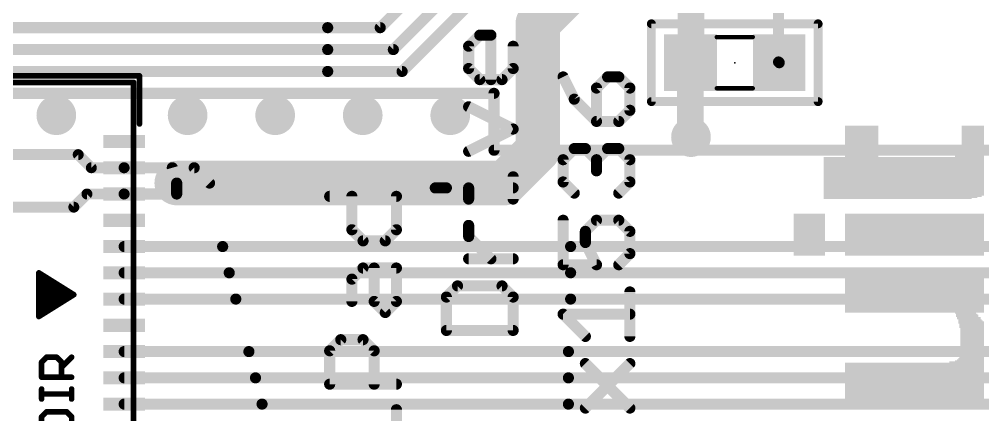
# Model space of a CAD drawing. Extents: x -12.5 to 70.1, y -12.4 to 85.2.
# Drawn here: x 5.15 to 27.17, y 24.96 to 33.99 of the extents above; entities that cross this region are included whole.
import ezdxf

# ---------------------------------------------------------------- set-up
doc = ezdxf.new("R2010")
doc.units = 0
for name, color, linetype in [('1', 12, 'CONTINUOUS'), ('18', 110, 'CONTINUOUS'), ('21', 40, 'CONTINUOUS'), ('23', 53, 'CONTINUOUS'), ('51', 253, 'CONTINUOUS')]:
    doc.layers.add(name, color=color, linetype=linetype)

# ---------------------------------------------------------------- blocks, each defined once
blk = doc.blocks.new('RECT')
blk.add_solid([(-0.5, -0.5), (0.5, -0.5), (-0.5, 0.5), (0.5, 0.5)])
blk = doc.blocks.new('ROUNDV')
at = {"const_width": 0.5}
blk.add_lwpolyline([(0, -0.25, 1), (0, 0.25, 1), (0, -0.25)], format="xyb", dxfattribs=at)

msp = doc.modelspace()

# ---------------------------------------------------------------- linework, layer by layer
at = {"layer": '1'}
for points, const_width in [([(16.85, 37.25), (13.4, 33.8)], 0.254), ([(17.35, 36.95), (13.7, 33.3)], 0.254), ([(17.85, 36.75), (13.9, 32.8)], 0.254), ([(17, 33.9), (18.6, 35.5)], 1.016), ([(20.5, 34.984), (20.5, 33.016)], 0.6096), ([(22.5, 34.984), (22.5, 33.016)], 0.254), ([(17, 31), (17, 33.9)], 1.016), ([(3.2, 33.8), (12.2, 33.8)], 0.254), ([(13.4, 33.8), (12.2, 33.8)], 0.254), ([(3.4, 33.3), (12.2, 33.3)], 0.254), ([(13.7, 33.3), (12.2, 33.3)], 0.254), ([(20.5, 33.016), (20.484, 33)], 0.6096), ([(20.484, 33), (20.484, 31.316)], 0.6096), ([(22.5, 33.016), (22.516, 33)], 0.254), ([(3.6, 32.8), (12.2, 32.8)], 0.254), ([(13.9, 32.8), (12.2, 32.8)], 0.254), ([(0, 32.3), (16, 32.3)], 0.254), ([(16, 32.3), (16, 31)], 0.254), ([(16.25, 30.25), (17, 31)], 1.016), ([(20.484, 31.316), (20.5, 31.3)], 0.6096), ([(16, 31), (45, 31)], 0.254), ([(4.375, 30.9), (6.5, 30.9)], 0.25), ([(6.5, 30.9), (6.8, 30.6)], 0.25), ([(6.8, 30.6), (7.55, 30.6)], 0.25), ([(7.55, 30.6), (9.15, 30.6)], 0.254), ([(9.5, 30.25), (8.75, 30.25)], 1.016), ([(8.65, 30.6), (8.75, 30.25)], 0.254), ([(9.5, 30.25), (16.25, 30.25)], 1.016), ([(9.15, 30.6), (9.5, 30.25)], 0.254), ([(8.75, 30), (8.75, 30.25)], 0.254), ([(6.4, 29.7), (6.7, 30)], 0.25), ([(6.7, 30), (7.55, 30)], 0.25), ([(7.55, 30), (8.75, 30)], 0.254), ([(4.375, 29.7), (6.4, 29.7)], 0.25), ([(7.55, 28.8), (9.8, 28.8)], 0.254), ([(9.8, 28.8), (17.75, 28.8)], 0.254), ([(17.75, 28.8), (28, 28.8)], 0.254), ([(7.55, 28.2), (9.95, 28.2)], 0.254), ([(9.95, 28.2), (17.75, 28.2)], 0.254), ([(17.75, 28.2), (28.2, 28.2)], 0.254), ([(7.55, 27.6), (10.1, 27.6)], 0.254), ([(10.1, 27.6), (17.75, 27.6)], 0.254), ([(17.75, 27.6), (28.4, 27.6)], 0.254), ([(7.55, 26.4), (10.4, 26.4)], 0.254), ([(10.4, 26.4), (17.7, 26.4)], 0.254), ([(17.7, 26.4), (29, 26.4)], 0.254), ([(7.55, 25.8), (10.55, 25.8)], 0.254), ([(10.55, 25.8), (17.7, 25.8)], 0.254), ([(17.7, 25.8), (29.2, 25.8)], 0.254), ([(7.55, 25.2), (10.7, 25.2)], 0.254), ([(10.7, 25.2), (17.7, 25.2)], 0.254), ([(17.7, 25.2), (29.4, 25.2)], 0.254)]:
    msp.add_lwpolyline(points, dxfattribs=dict(at, const_width=const_width))
for points, const_width in [([(17.254, 33.9, 1), (16.746, 33.9)], 0.508), ([(16.8204, 34.0796, 1), (17.1796, 33.7204)], 0.508), ([(12.2, 33.8635, 1), (12.2, 33.7365)], 0.127), ([(12.2, 33.7365, 1), (12.2, 33.8635)], 0.127), ([(13.3551, 33.8449, 1), (13.4449, 33.7551)], 0.127), ([(13.4, 33.7365, 1), (13.4, 33.8635)], 0.127), ([(12.2, 33.3635, 1), (12.2, 33.2365)], 0.127), ([(12.2, 33.2365, 1), (12.2, 33.3635)], 0.127), ([(13.6551, 33.3449, 1), (13.7449, 33.2551)], 0.127), ([(13.7, 33.2365, 1), (13.7, 33.3635)], 0.127), ([(20.3762, 33.1078, 1), (20.5918, 32.8922)], 0.3048), ([(20.6364, 33, 1), (20.3316, 33)], 0.3048), ([(20.6078, 32.9082, 1), (20.3922, 33.1238)], 0.3048), ([(20.3476, 33.016, 1), (20.6524, 33.016)], 0.3048), ([(22.5449, 33.0609, 1), (22.4551, 32.9711)], 0.127), ([(22.4365, 33.016, 1), (22.5635, 33.016)], 0.127), ([(22.4711, 32.9551, 1), (22.5609, 33.0449)], 0.127), ([(12.2, 32.8635, 1), (12.2, 32.7365)], 0.127), ([(12.2, 32.7365, 1), (12.2, 32.8635)], 0.127), ([(13.8551, 32.8449, 1), (13.9449, 32.7551)], 0.127), ([(13.9, 32.7365, 1), (13.9, 32.8635)], 0.127), ([(16.0635, 32.3, 1), (15.9365, 32.3)], 0.127), ([(16, 32.2365, 1), (16, 32.3635)], 0.127), ([(17.1796, 30.8204, 1), (16.8204, 31.1796)], 0.508), ([(20.5918, 31.4238, 1), (20.3762, 31.2082)], 0.3048), ([(20.3922, 31.1922, 1), (20.6078, 31.4078)], 0.3048), ([(20.3316, 31.316, 1), (20.6364, 31.316)], 0.3048), ([(16, 31.0635, 1), (16, 30.9365)], 0.127), ([(15.9365, 31, 1), (16.0635, 31)], 0.127), ([(16.746, 31, 1), (17.254, 31)], 0.508), ([(6.5442, 30.9442, 1), (6.4558, 30.8558)], 0.125), ([(6.5, 30.8375, 1), (6.5, 30.9625)], 0.125), ([(6.8, 30.6625, 1), (6.8, 30.5375)], 0.125), ([(6.7558, 30.5558, 1), (6.8442, 30.6442)], 0.125), ([(7.55, 30.6635, 1), (7.55, 30.5365)], 0.127), ([(7.55, 30.5375, 1), (7.55, 30.6625)], 0.125), ([(8.75, 30.504, 1), (8.75, 29.996)], 0.508), ([(8.7111, 30.6174, 1), (8.5889, 30.5826)], 0.127), ([(9.5, 30.504, 1), (9.5, 29.996)], 0.508), ([(9.1949, 30.6449, 1), (9.1051, 30.5551)], 0.127), ([(9.15, 30.5365, 1), (9.15, 30.6635)], 0.127), ([(9.5, 29.996, 1), (9.5, 30.504)], 0.508), ([(16.0704, 30.4296, 1), (16.4296, 30.0704)], 0.508), ([(16.25, 29.996, 1), (16.25, 30.504)], 0.508), ([(8.8135, 30.25, 1), (8.6865, 30.25)], 0.127), ([(8.6889, 30.2326, 1), (8.8111, 30.2674)], 0.127), ([(9.4551, 30.2051, 1), (9.5449, 30.2949)], 0.127), ([(6.7, 30.0625, 1), (6.7, 29.9375)], 0.125), ([(6.7442, 29.9558, 1), (6.6558, 30.0442)], 0.125), ([(7.55, 30.0635, 1), (7.55, 29.9365)], 0.127), ([(7.55, 29.9375, 1), (7.55, 30.0625)], 0.125), ([(8.6865, 30, 1), (8.8135, 30)], 0.127), ([(8.75, 29.9365, 1), (8.75, 30.0635)], 0.127), ([(6.3558, 29.7442, 1), (6.4442, 29.6558)], 0.125), ([(6.4, 29.6375, 1), (6.4, 29.7625)], 0.125), ([(7.55, 28.8635, 1), (7.55, 28.7365)], 0.127), ([(9.8, 28.8635, 1), (9.8, 28.7365)], 0.127), ([(9.8, 28.7365, 1), (9.8, 28.8635)], 0.127), ([(17.75, 28.8635, 1), (17.75, 28.7365)], 0.127), ([(17.75, 28.7365, 1), (17.75, 28.8635)], 0.127), ([(7.55, 28.2635, 1), (7.55, 28.1365)], 0.127), ([(9.95, 28.2635, 1), (9.95, 28.1365)], 0.127), ([(9.95, 28.1365, 1), (9.95, 28.2635)], 0.127), ([(17.75, 28.2635, 1), (17.75, 28.1365)], 0.127), ([(17.75, 28.1365, 1), (17.75, 28.2635)], 0.127), ([(7.55, 27.6635, 1), (7.55, 27.5365)], 0.127), ([(10.1, 27.6635, 1), (10.1, 27.5365)], 0.127), ([(10.1, 27.5365, 1), (10.1, 27.6635)], 0.127), ([(17.75, 27.6635, 1), (17.75, 27.5365)], 0.127), ([(17.75, 27.5365, 1), (17.75, 27.6635)], 0.127), ([(7.55, 26.4635, 1), (7.55, 26.3365)], 0.127), ([(10.4, 26.4635, 1), (10.4, 26.3365)], 0.127), ([(10.4, 26.3365, 1), (10.4, 26.4635)], 0.127), ([(17.7, 26.4635, 1), (17.7, 26.3365)], 0.127), ([(17.7, 26.3365, 1), (17.7, 26.4635)], 0.127), ([(7.55, 25.8635, 1), (7.55, 25.7365)], 0.127), ([(10.55, 25.8635, 1), (10.55, 25.7365)], 0.127), ([(10.55, 25.7365, 1), (10.55, 25.8635)], 0.127), ([(17.7, 25.8635, 1), (17.7, 25.7365)], 0.127), ([(17.7, 25.7365, 1), (17.7, 25.8635)], 0.127), ([(7.55, 25.2635, 1), (7.55, 25.1365)], 0.127), ([(10.7, 25.2635, 1), (10.7, 25.1365)], 0.127), ([(10.7, 25.1365, 1), (10.7, 25.2635)], 0.127), ([(17.7, 25.2635, 1), (17.7, 25.1365)], 0.127), ([(17.7, 25.1365, 1), (17.7, 25.2635)], 0.127)]:
    msp.add_lwpolyline(points, format="xyb", dxfattribs=dict(at, const_width=const_width))
at = {"layer": '21'}
for points, const_width in [([(19.595, 32.111), (19.595, 33.889)], 0.2032), ([(19.595, 33.889), (23.405, 33.889)], 0.2032), ([(23.405, 33.889), (23.405, 32.111)], 0.2032), ([(15.4201, 33.3759), (15.6744, 33.6301)], 0.254), ([(15.6744, 33.6301), (15.9286, 33.6301)], 0.254), ([(15.9286, 33.6301), (15.9286, 32.6132)], 0.254), ([(15.4201, 32.8674), (15.4201, 33.3759)], 0.254), ([(16.437, 33.3759), (16.437, 32.8674)], 0.254), ([(15.6744, 32.6132), (15.4201, 32.8674)], 0.254), ([(16.437, 32.8674), (16.1828, 32.6132)], 0.254), ([(17.5787, 32.6751), (17.8329, 32.1666)], 0.254), ([(18.5956, 32.6751), (18.3414, 32.4209)], 0.254), ([(18.8498, 32.6751), (18.5956, 32.6751)], 0.254), ([(19.104, 32.4209), (18.8498, 32.6751)], 0.254), ([(7.9, 32.7), (4.1, 32.7)], 0.127), ([(7.9, 31.6), (7.9, 32.7)], 0.127), ([(16.1828, 32.6132), (15.6744, 32.6132)], 0.254), ([(18.3414, 32.4209), (18.3414, 31.6582)], 0.254), ([(19.104, 31.9124), (19.104, 32.4209)], 0.254), ([(17.8329, 32.1666), (18.3414, 31.6582)], 0.254), ([(23.405, 32.111), (19.595, 32.111)], 0.2032), ([(16.437, 31.4845), (15.4201, 31.9929)], 0.254), ([(18.8498, 31.6582), (19.104, 31.9124)], 0.254), ([(18.3414, 31.6582), (18.8498, 31.6582)], 0.254), ([(15.4201, 30.976), (16.437, 31.4845)], 0.254), ([(17.5787, 30.7837), (17.8329, 31.0379)], 0.254), ([(17.8329, 31.0379), (18.0871, 31.0379)], 0.254), ([(18.0871, 31.0379), (18.3414, 30.7837)], 0.254), ([(18.3414, 30.7837), (18.5956, 31.0379)], 0.254), ([(18.5956, 31.0379), (18.8498, 31.0379)], 0.254), ([(18.8498, 31.0379), (19.104, 30.7837)], 0.254), ([(17.5787, 30.2753), (17.5787, 30.7837)], 0.254), ([(18.3414, 30.7837), (18.3414, 30.5295)], 0.254), ([(19.104, 30.7837), (19.104, 30.2753)], 0.254), ([(16.437, 29.8846), (16.437, 30.393)], 0.254), ([(17.8329, 30.021), (17.5787, 30.2753)], 0.254), ([(19.104, 30.2753), (18.8498, 30.021)], 0.254), ([(14.6575, 30.1388), (14.9117, 30.1388)], 0.254), ([(15.4201, 29.8846), (15.4201, 30.1388)], 0.254), ([(15.4201, 30.1388), (16.437, 30.1388)], 0.254), ([(12.2447, 29.9465), (13.77, 29.9465)], 0.254), ([(12.7531, 29.1838), (12.7531, 29.9465)], 0.254), ([(13.77, 29.9465), (13.77, 29.1838)], 0.254), ([(17.5787, 29.4008), (17.5787, 28.3839)], 0.254), ([(18.0871, 29.1465), (18.3414, 29.4008)], 0.254), ([(18.3414, 29.4008), (18.8498, 29.4008)], 0.254), ([(18.8498, 29.4008), (19.104, 29.1465)], 0.254), ([(13.0074, 28.9296), (12.7531, 29.1838)], 0.254), ([(13.77, 29.1838), (13.5158, 28.9296)], 0.254), ([(15.4201, 29.0287), (15.4201, 29.283)], 0.254), ([(13.5158, 28.9296), (13.0074, 28.9296)], 0.254), ([(15.9286, 28.5203), (15.4201, 29.0287)], 0.254), ([(18.0871, 28.8923), (18.0871, 29.1465)], 0.254), ([(19.104, 29.1465), (19.104, 28.6381)], 0.254), ([(18.3414, 28.3839), (18.0871, 28.8923)], 0.254), ([(16.437, 28.5203), (15.4201, 28.5203)], 0.254), ([(19.104, 28.6381), (18.8498, 28.3839)], 0.254), ([(12.7531, 28.0551), (13.0074, 28.3093)], 0.254), ([(13.0074, 28.3093), (13.77, 28.3093)], 0.254), ([(13.2616, 27.5467), (13.2616, 28.3093)], 0.254), ([(13.77, 28.3093), (13.77, 27.5467)], 0.254), ([(17.5787, 28.3839), (18.3414, 28.3839)], 0.254), ([(12.7531, 27.5467), (12.7531, 28.0551)], 0.254), ([(15.1659, 27.9), (14.9117, 27.6458)], 0.254), ([(16.1828, 27.9), (15.1659, 27.9)], 0.254), ([(16.437, 27.6458), (16.1828, 27.9)], 0.254), ([(14.9117, 27.6458), (14.9117, 26.8832)], 0.254), ([(16.437, 26.8832), (16.437, 27.6458)], 0.254), ([(19.104, 26.7467), (19.104, 27.7636)], 0.254), ([(13.5158, 27.2925), (13.2616, 27.5467)], 0.254), ([(13.77, 27.5467), (13.5158, 27.2925)], 0.254), ([(18.0871, 26.7467), (17.5787, 27.2552)], 0.254), ([(17.5787, 27.2552), (19.104, 27.2552)], 0.254), ([(14.9117, 26.8832), (16.437, 26.8832)], 0.254), ([(12.2447, 26.4179), (12.4989, 26.6722)], 0.254), ([(12.4989, 26.6722), (13.0074, 26.6722)], 0.254), ([(13.0074, 26.6722), (13.2616, 26.4179)], 0.254), ([(12.2447, 25.6553), (12.2447, 26.4179)], 0.254), ([(13.2616, 26.4179), (13.2616, 25.6553)], 0.254), ([(18.0871, 25.1096), (19.104, 26.1264)], 0.254), ([(19.104, 25.1096), (18.0871, 26.1264)], 0.254), ([(13.77, 25.6553), (12.2447, 25.6553)], 0.254), ([(13.77, 24.5639), (13.77, 25.0723)], 0.254)]:
    msp.add_lwpolyline(points, dxfattribs=dict(at, const_width=const_width))
for points, const_width in [([(19.6458, 33.889, 1), (19.5442, 33.889)], 0.1016), ([(19.595, 33.9398, 1), (19.595, 33.8382)], 0.1016), ([(23.4558, 33.889, 1), (23.3542, 33.889)], 0.1016), ([(23.405, 33.8382, 1), (23.405, 33.9398)], 0.1016), ([(15.6744, 33.6936, 1), (15.6744, 33.5666)], 0.127), ([(15.7193, 33.5852, 1), (15.6294, 33.675)], 0.127), ([(15.9921, 33.6301, 1), (15.8651, 33.6301)], 0.127), ([(15.9286, 33.5666, 1), (15.9286, 33.6936)], 0.127), ([(15.4836, 33.3759, 1), (15.3566, 33.3759)], 0.127), ([(15.3752, 33.4208, 1), (15.465, 33.331)], 0.127), ([(16.5005, 33.3759, 1), (16.3735, 33.3759)], 0.127), ([(15.465, 32.9123, 1), (15.3752, 32.8225)], 0.127), ([(15.3566, 32.8674, 1), (15.4836, 32.8674)], 0.127), ([(16.3735, 32.8674, 1), (16.5005, 32.8674)], 0.127), ([(16.4819, 32.8225, 1), (16.3921, 32.9123)], 0.127), ([(17.6355, 32.7035, 1), (17.5219, 32.6467)], 0.127), ([(18.5956, 32.7386, 1), (18.5956, 32.6116)], 0.127), ([(18.6405, 32.6302, 1), (18.5507, 32.72)], 0.127), ([(18.8947, 32.72, 1), (18.8049, 32.6302)], 0.127), ([(18.8498, 32.6116, 1), (18.8498, 32.7386)], 0.127), ([(7.9318, 32.7, 1), (7.8683, 32.7)], 0.0635), ([(7.9, 32.6683, 1), (7.9, 32.7318)], 0.0635), ([(15.6744, 32.6767, 1), (15.6744, 32.5497)], 0.127), ([(15.6294, 32.5683, 1), (15.7193, 32.6581)], 0.127), ([(15.8651, 32.6132, 1), (15.9921, 32.6132)], 0.127), ([(16.1379, 32.6581, 1), (16.2277, 32.5683)], 0.127), ([(16.1828, 32.5497, 1), (16.1828, 32.6767)], 0.127), ([(18.2964, 32.4658, 1), (18.3863, 32.3759)], 0.127), ([(18.4049, 32.4209, 1), (18.2779, 32.4209)], 0.127), ([(19.1675, 32.4209, 1), (19.0405, 32.4209)], 0.127), ([(19.0591, 32.3759, 1), (19.1489, 32.4658)], 0.127), ([(17.8778, 32.2115, 1), (17.788, 32.1217)], 0.127), ([(17.7761, 32.1382, 1), (17.8897, 32.195)], 0.127), ([(19.595, 32.1618, 1), (19.595, 32.0602)], 0.1016), ([(19.5442, 32.111, 1), (19.6458, 32.111)], 0.1016), ([(23.3542, 32.111, 1), (23.4558, 32.111)], 0.1016), ([(23.405, 32.0602, 1), (23.405, 32.1618)], 0.1016), ([(15.4485, 32.0497, 1), (15.3917, 31.9361)], 0.127), ([(19.0405, 31.9124, 1), (19.1675, 31.9124)], 0.127), ([(19.1489, 31.8675, 1), (19.0591, 31.9573)], 0.127), ([(18.3414, 31.7217, 1), (18.3414, 31.5947)], 0.127), ([(18.2779, 31.6582, 1), (18.4049, 31.6582)], 0.127), ([(18.2964, 31.6133, 1), (18.3863, 31.7031)], 0.127), ([(18.8049, 31.7031, 1), (18.8947, 31.6133)], 0.127), ([(18.8498, 31.5947, 1), (18.8498, 31.7217)], 0.127), ([(7.8683, 31.6, 1), (7.9318, 31.6)], 0.0635), ([(16.4654, 31.4277, 1), (16.4086, 31.5413)], 0.127), ([(16.4086, 31.4277, 1), (16.4654, 31.5413)], 0.127), ([(15.3917, 31.0328, 1), (15.4485, 30.9193)], 0.127), ([(17.8329, 31.1014, 1), (17.8329, 30.9744)], 0.127), ([(17.8778, 30.993, 1), (17.788, 31.0828)], 0.127), ([(18.132, 31.0828, 1), (18.0422, 30.993)], 0.127), ([(18.0871, 30.9744, 1), (18.0871, 31.1014)], 0.127), ([(18.5956, 31.1014, 1), (18.5956, 30.9744)], 0.127), ([(18.6405, 30.993, 1), (18.5507, 31.0828)], 0.127), ([(18.8947, 31.0828, 1), (18.8049, 30.993)], 0.127), ([(18.8498, 30.9744, 1), (18.8498, 31.1014)], 0.127), ([(17.6422, 30.7837, 1), (17.5152, 30.7837)], 0.127), ([(17.5338, 30.8286, 1), (17.6236, 30.7388)], 0.127), ([(18.2964, 30.8286, 1), (18.3863, 30.7388)], 0.127), ([(18.4049, 30.7837, 1), (18.2779, 30.7837)], 0.127), ([(18.2964, 30.7388, 1), (18.3863, 30.8286)], 0.127), ([(19.1675, 30.7837, 1), (19.0405, 30.7837)], 0.127), ([(19.0591, 30.7388, 1), (19.1489, 30.8286)], 0.127), ([(16.5005, 30.393, 1), (16.3735, 30.393)], 0.127), ([(17.6236, 30.3202, 1), (17.5338, 30.2304)], 0.127), ([(18.2779, 30.5295, 1), (18.4049, 30.5295)], 0.127), ([(19.1489, 30.2304, 1), (19.0591, 30.3202)], 0.127), ([(14.6575, 30.2023, 1), (14.6575, 30.0753)], 0.127), ([(14.9117, 30.0753, 1), (14.9117, 30.2023)], 0.127), ([(15.4836, 30.1388, 1), (15.3566, 30.1388)], 0.127), ([(15.4201, 30.2023, 1), (15.4201, 30.0753)], 0.127), ([(16.437, 30.0753, 1), (16.437, 30.2023)], 0.127), ([(17.5152, 30.2753, 1), (17.6422, 30.2753)], 0.127), ([(19.0405, 30.2753, 1), (19.1675, 30.2753)], 0.127), ([(12.2447, 30.01, 1), (12.2447, 29.883)], 0.127), ([(12.8166, 29.9465, 1), (12.6896, 29.9465)], 0.127), ([(13.8335, 29.9465, 1), (13.7065, 29.9465)], 0.127), ([(13.77, 29.883, 1), (13.77, 30.01)], 0.127), ([(15.3566, 29.8846, 1), (15.4836, 29.8846)], 0.127), ([(16.3735, 29.8846, 1), (16.5005, 29.8846)], 0.127), ([(17.788, 29.9761, 1), (17.8778, 30.0659)], 0.127), ([(18.8049, 30.0659, 1), (18.8947, 29.9761)], 0.127), ([(17.6422, 29.4008, 1), (17.5152, 29.4008)], 0.127), ([(18.3414, 29.4643, 1), (18.3414, 29.3373)], 0.127), ([(18.3863, 29.3559, 1), (18.2964, 29.4457)], 0.127), ([(18.8947, 29.4457, 1), (18.8049, 29.3559)], 0.127), ([(18.8498, 29.3373, 1), (18.8498, 29.4643)], 0.127), ([(12.798, 29.2287, 1), (12.7082, 29.1389)], 0.127), ([(13.8149, 29.1389, 1), (13.7251, 29.2287)], 0.127), ([(15.4836, 29.283, 1), (15.3566, 29.283)], 0.127), ([(12.6896, 29.1838, 1), (12.8166, 29.1838)], 0.127), ([(13.0074, 28.9931, 1), (13.0074, 28.8661)], 0.127), ([(13.5158, 28.8661, 1), (13.5158, 28.9931)], 0.127), ([(13.7065, 29.1838, 1), (13.8335, 29.1838)], 0.127), ([(15.465, 29.0736, 1), (15.3752, 28.9838)], 0.127), ([(15.3566, 29.0287, 1), (15.4836, 29.0287)], 0.127), ([(18.1506, 29.1465, 1), (18.0236, 29.1465)], 0.127), ([(18.0422, 29.1914, 1), (18.132, 29.1016)], 0.127), ([(19.1675, 29.1465, 1), (19.0405, 29.1465)], 0.127), ([(19.0591, 29.1016, 1), (19.1489, 29.1914)], 0.127), ([(12.9624, 28.8847, 1), (13.0523, 28.9745)], 0.127), ([(13.4709, 28.9745, 1), (13.5607, 28.8847)], 0.127), ([(18.1439, 28.9207, 1), (18.0303, 28.8639)], 0.127), ([(18.0236, 28.8923, 1), (18.1506, 28.8923)], 0.127), ([(15.4201, 28.5838, 1), (15.4201, 28.4568)], 0.127), ([(15.8837, 28.4754, 1), (15.9735, 28.5652)], 0.127), ([(16.437, 28.4568, 1), (16.437, 28.5838)], 0.127), ([(19.0405, 28.6381, 1), (19.1675, 28.6381)], 0.127), ([(19.1489, 28.5932, 1), (19.0591, 28.683)], 0.127), ([(13.0074, 28.3728, 1), (13.0074, 28.2458)], 0.127), ([(13.0523, 28.2644, 1), (12.9624, 28.3542)], 0.127), ([(13.3251, 28.3093, 1), (13.1981, 28.3093)], 0.127), ([(13.8335, 28.3093, 1), (13.7065, 28.3093)], 0.127), ([(13.77, 28.2458, 1), (13.77, 28.3728)], 0.127), ([(17.5787, 28.4474, 1), (17.5787, 28.3204)], 0.127), ([(17.5152, 28.3839, 1), (17.6422, 28.3839)], 0.127), ([(18.2846, 28.3555, 1), (18.3981, 28.4123)], 0.127), ([(18.3414, 28.3204, 1), (18.3414, 28.4474)], 0.127), ([(18.8049, 28.4288, 1), (18.8947, 28.339)], 0.127), ([(12.8166, 28.0551, 1), (12.6896, 28.0551)], 0.127), ([(12.7082, 28.1, 1), (12.798, 28.0102)], 0.127), ([(15.1659, 27.9635, 1), (15.1659, 27.8365)], 0.127), ([(15.2108, 27.8551, 1), (15.121, 27.9449)], 0.127), ([(16.2277, 27.9449, 1), (16.1379, 27.8551)], 0.127), ([(16.1828, 27.8365, 1), (16.1828, 27.9635)], 0.127), ([(14.9752, 27.6458, 1), (14.8482, 27.6458)], 0.127), ([(14.8668, 27.6907, 1), (14.9566, 27.6009)], 0.127), ([(16.5005, 27.6458, 1), (16.3735, 27.6458)], 0.127), ([(16.3921, 27.6009, 1), (16.4819, 27.6907)], 0.127), ([(19.1675, 27.7636, 1), (19.0405, 27.7636)], 0.127), ([(12.6896, 27.5467, 1), (12.8166, 27.5467)], 0.127), ([(13.3065, 27.5916, 1), (13.2167, 27.5018)], 0.127), ([(13.1981, 27.5467, 1), (13.3251, 27.5467)], 0.127), ([(13.7065, 27.5467, 1), (13.8335, 27.5467)], 0.127), ([(13.8149, 27.5018, 1), (13.7251, 27.5916)], 0.127), ([(13.4709, 27.3374, 1), (13.5607, 27.2476)], 0.127), ([(13.4709, 27.2476, 1), (13.5607, 27.3374)], 0.127), ([(17.6236, 27.3001, 1), (17.5338, 27.2103)], 0.127), ([(17.5787, 27.3187, 1), (17.5787, 27.1917)], 0.127), ([(19.104, 27.1917, 1), (19.104, 27.3187)], 0.127), ([(14.9117, 26.9467, 1), (14.9117, 26.8197)], 0.127), ([(14.8482, 26.8832, 1), (14.9752, 26.8832)], 0.127), ([(16.3735, 26.8832, 1), (16.5005, 26.8832)], 0.127), ([(16.437, 26.8197, 1), (16.437, 26.9467)], 0.127), ([(18.0422, 26.7018, 1), (18.132, 26.7916)], 0.127), ([(12.4989, 26.7357, 1), (12.4989, 26.6087)], 0.127), ([(12.5438, 26.6273, 1), (12.454, 26.7171)], 0.127), ([(13.0523, 26.7171, 1), (12.9624, 26.6273)], 0.127), ([(13.0074, 26.6087, 1), (13.0074, 26.7357)], 0.127), ([(19.0405, 26.7467, 1), (19.1675, 26.7467)], 0.127), ([(12.3082, 26.4179, 1), (12.1812, 26.4179)], 0.127), ([(12.1998, 26.4628, 1), (12.2896, 26.373)], 0.127), ([(13.3251, 26.4179, 1), (13.1981, 26.4179)], 0.127), ([(13.2167, 26.373, 1), (13.3065, 26.4628)], 0.127), ([(18.132, 26.1713, 1), (18.0422, 26.0815)], 0.127), ([(19.1489, 26.0815, 1), (19.0591, 26.1713)], 0.127), ([(12.2447, 25.7188, 1), (12.2447, 25.5918)], 0.127), ([(13.77, 25.5918, 1), (13.77, 25.7188)], 0.127), ([(12.1812, 25.6553, 1), (12.3082, 25.6553)], 0.127), ([(13.1981, 25.6553, 1), (13.3251, 25.6553)], 0.127), ([(13.8335, 25.0723, 1), (13.7065, 25.0723)], 0.127), ([(18.0422, 25.1545, 1), (18.132, 25.0647)], 0.127), ([(19.0591, 25.0647, 1), (19.1489, 25.1545)], 0.127)]:
    msp.add_lwpolyline(points, format="xyb", dxfattribs=dict(at, const_width=const_width))
at = {"layer": '23'}
msp.add_point((21.5, 33), dxfattribs=at)
at = {"layer": '51'}
for points, const_width in [([(21.91, 33.585), (21.09, 33.585)], 0.1016), ([(4.235, 32.55), (7.765, 32.55)], 0.127), ([(7.765, 32.55), (7.765, 15.45)], 0.127), ([(21.91, 32.415), (21.09, 32.415)], 0.1016), ([(5.6, 27.2), (5.6, 28.2)], 0.127), ([(5.6, 28.2), (6.4, 27.7)], 0.127), ([(5.6, 28.194), (5.6096, 28.194)], 0.127), ([(5.6, 28.067), (5.8128, 28.067)], 0.127), ([(5.6, 27.94), (6.016, 27.94)], 0.127), ([(5.6, 27.813), (6.2192, 27.813)], 0.127), ([(6.4, 27.7), (5.6, 27.2)], 0.127), ([(5.6, 27.686), (6.3776, 27.686)], 0.127), ([(5.6, 27.559), (6.1744, 27.559)], 0.127), ([(5.6, 27.432), (5.9712, 27.432)], 0.127), ([(5.6, 27.305), (5.768, 27.305)], 0.127), ([(5.6629, 26.1583), (5.7773, 26.2727)], 0.127), ([(5.6629, 25.8151), (5.6629, 26.1583)], 0.127), ([(5.7773, 26.2727), (6.0061, 26.2727)], 0.127), ([(6.0061, 26.2727), (6.1205, 26.1583)], 0.127), ([(6.1205, 26.0439), (6.3493, 26.2727)], 0.127), ([(6.1205, 26.1583), (6.1205, 25.8151)], 0.127), ([(6.3493, 25.8151), (5.6629, 25.8151)], 0.127), ([(5.6629, 25.3161), (5.6629, 25.5449)], 0.127), ([(6.3493, 25.3161), (6.3493, 25.5449)], 0.127), ([(6.3493, 25.4305), (5.6629, 25.4305)], 0.127), ([(5.7773, 25.0253), (5.6629, 24.9109)], 0.127), ([(5.6629, 24.9109), (5.6629, 24.5677)], 0.127), ([(6.2349, 25.0253), (5.7773, 25.0253)], 0.127), ([(6.3493, 24.9109), (6.2349, 25.0253)], 0.127), ([(6.3493, 24.5677), (6.3493, 24.9109)], 0.127)]:
    msp.add_lwpolyline(points, dxfattribs=dict(at, const_width=const_width))
for points, const_width in [([(21.09, 33.6104, 1), (21.09, 33.5596)], 0.0508), ([(21.91, 33.5596, 1), (21.91, 33.6104)], 0.0508), ([(7.7968, 32.55, 1), (7.7333, 32.55)], 0.0635), ([(7.765, 32.5183, 1), (7.765, 32.5818)], 0.0635), ([(21.09, 32.4404, 1), (21.09, 32.3896)], 0.0508), ([(21.91, 32.3896, 1), (21.91, 32.4404)], 0.0508), ([(5.6318, 28.2, 1), (5.5683, 28.2)], 0.0635), ([(5.6168, 28.2269, 1), (5.5832, 28.1731)], 0.0635), ([(5.6, 28.2258, 1), (5.6, 28.1623)], 0.0635), ([(5.6096, 28.1623, 1), (5.6096, 28.2258)], 0.0635), ([(5.6, 28.0987, 1), (5.6, 28.0353)], 0.0635), ([(5.6, 27.9718, 1), (5.6, 27.9083)], 0.0635), ([(5.8128, 28.0353, 1), (5.8128, 28.0987)], 0.0635), ([(6.016, 27.9083, 1), (6.016, 27.9718)], 0.0635), ([(5.6, 27.8448, 1), (5.6, 27.7813)], 0.0635), ([(5.6, 27.7177, 1), (5.6, 27.6543)], 0.0635), ([(6.2192, 27.7813, 1), (6.2192, 27.8448)], 0.0635), ([(6.3776, 27.6543, 1), (6.3776, 27.7177)], 0.0635), ([(6.4168, 27.6731, 1), (6.3832, 27.7269)], 0.0635), ([(6.3832, 27.6731, 1), (6.4168, 27.7269)], 0.0635), ([(5.6, 27.5907, 1), (5.6, 27.5273)], 0.0635), ([(6.1744, 27.5273, 1), (6.1744, 27.5907)], 0.0635), ([(5.6, 27.4638, 1), (5.6, 27.4003)], 0.0635), ([(5.6, 27.3367, 1), (5.6, 27.2733)], 0.0635), ([(5.768, 27.2733, 1), (5.768, 27.3367)], 0.0635), ([(5.9712, 27.4003, 1), (5.9712, 27.4638)], 0.0635), ([(5.5832, 27.2269, 1), (5.6168, 27.1731)], 0.0635), ([(5.5683, 27.2, 1), (5.6318, 27.2)], 0.0635), ([(5.6947, 26.1583, 1), (5.6312, 26.1583)], 0.0635), ([(5.6405, 26.1807, 1), (5.6854, 26.1358)], 0.0635), ([(5.7773, 26.3044, 1), (5.7773, 26.2409)], 0.0635), ([(5.7998, 26.2502, 1), (5.7549, 26.2951)], 0.0635), ([(6.0286, 26.2951, 1), (5.9837, 26.2502)], 0.0635), ([(6.0061, 26.2409, 1), (6.0061, 26.3044)], 0.0635), ([(6.1523, 26.1583, 1), (6.0888, 26.1583)], 0.0635), ([(6.0981, 26.1358, 1), (6.143, 26.1807)], 0.0635), ([(6.3718, 26.2502, 1), (6.3268, 26.2951)], 0.0635), ([(6.0981, 26.0663, 1), (6.143, 26.0214)], 0.0635), ([(5.6629, 25.8468, 1), (5.6629, 25.7833)], 0.0635), ([(5.6312, 25.8151, 1), (5.6947, 25.8151)], 0.0635), ([(6.0888, 25.8151, 1), (6.1523, 25.8151)], 0.0635), ([(6.3493, 25.7833, 1), (6.3493, 25.8468)], 0.0635), ([(5.6947, 25.5449, 1), (5.6312, 25.5449)], 0.0635), ([(6.3811, 25.5449, 1), (6.3176, 25.5449)], 0.0635), ([(5.6629, 25.4623, 1), (5.6629, 25.3988)], 0.0635), ([(5.6312, 25.3161, 1), (5.6947, 25.3161)], 0.0635), ([(6.3176, 25.3161, 1), (6.3811, 25.3161)], 0.0635), ([(6.3493, 25.3988, 1), (6.3493, 25.4623)], 0.0635), ([(5.6947, 24.9109, 1), (5.6312, 24.9109)], 0.0635), ([(5.6405, 24.9334, 1), (5.6854, 24.8885)], 0.0635), ([(5.7773, 25.0571, 1), (5.7773, 24.9936)], 0.0635), ([(5.7998, 25.0029, 1), (5.7549, 25.0478)], 0.0635), ([(6.2574, 25.0478, 1), (6.2125, 25.0029)], 0.0635), ([(6.2349, 24.9936, 1), (6.2349, 25.0571)], 0.0635), ([(6.3811, 24.9109, 1), (6.3176, 24.9109)], 0.0635), ([(6.3268, 24.8885, 1), (6.3718, 24.9334)], 0.0635)]:
    msp.add_lwpolyline(points, format="xyb", dxfattribs=dict(at, const_width=const_width))

# ---------------------------------------------------------------- block references
at = {"layer": '1'}
for p, xscale, yscale, rotation in [((20.484, 33), 1.2, 1.3, 180), ((22.516, 33), 1.2, 1.3, 180), ((7.55, 31.2), 0.3, 0.95, 270), ((7.55, 30.6), 0.3, 0.95, 270), ((7.55, 30), 0.3, 0.95, 270), ((7.55, 29.4), 0.3, 0.95, 270), ((7.55, 28.8), 0.3, 0.95, 270), ((7.55, 28.2), 0.3, 0.95, 270), ((7.55, 27.6), 0.3, 0.95, 270), ((7.55, 27), 0.3, 0.95, 270), ((7.55, 26.4), 0.3, 0.95, 270), ((7.55, 25.8), 0.3, 0.95, 270), ((7.55, 25.2), 0.3, 0.95, 270)]:
    msp.add_blockref('RECT', p, dxfattribs=dict(at, xscale=xscale, yscale=yscale, rotation=rotation))
at = {"layer": '18', "xscale": 0.9064, "yscale": 0.9064}
for p in [(6, 31.8), (6, 31.8), (9, 31.8), (9, 31.8), (11, 31.8), (11, 31.8), (13, 31.8), (13, 31.8), (15, 31.8), (15, 31.8), (20.5, 31.3), (20.5, 31.3)]:
    msp.add_blockref('ROUNDV', p, dxfattribs=at)
at = {"layer": '21', "yscale": 0.0254, "rotation": 90}
for p, xscale in [((24.0284, 30.7213), 1.6764), ((24.0538, 30.7213), 1.6764), ((24.0792, 30.7213), 1.6764), ((24.1046, 30.7213), 1.6764), ((24.13, 30.7213), 1.6764), ((24.1554, 30.7213), 1.6764), ((24.1808, 30.7213), 1.6764), ((24.2062, 30.7213), 1.6764), ((24.2316, 30.7213), 1.6764), ((24.257, 30.7213), 1.6764), ((24.2824, 30.7213), 1.6764), ((24.3078, 30.7213), 1.6764), ((24.3332, 30.7213), 1.6764), ((24.3586, 30.7213), 1.6764), ((24.384, 30.7213), 1.6764), ((24.4094, 30.7213), 1.6764), ((24.4348, 30.7213), 1.6764), ((24.4602, 30.7213), 1.6764), ((24.4856, 30.7213), 1.6764), ((24.511, 30.7213), 1.6764), ((24.5364, 30.7213), 1.6764), ((24.5618, 30.7213), 1.6764), ((24.5872, 30.7213), 1.6764), ((24.6126, 30.7213), 1.6764), ((24.638, 30.7213), 1.6764), ((24.6634, 30.7213), 1.6764), ((24.6888, 30.7213), 1.6764), ((24.7142, 30.7213), 1.6764), ((24.7396, 30.7213), 1.6764), ((24.765, 30.7213), 1.6764), ((26.6954, 30.7213), 1.6764), ((26.7208, 30.7213), 1.6764), ((26.7462, 30.7213), 1.6764), ((26.7716, 30.7213), 1.6764), ((26.797, 30.7213), 1.6764), ((26.8224, 30.7213), 1.6764), ((26.8478, 30.7213), 1.6764), ((26.8732, 30.7213), 1.6764), ((26.8986, 30.7213), 1.6764), ((26.924, 30.734), 1.651), ((26.9494, 30.734), 1.651), ((26.9748, 30.734), 1.651), ((27.0002, 30.734), 1.651), ((27.0256, 30.734), 1.651), ((27.051, 30.7467), 1.6256), ((27.0764, 30.7467), 1.6256), ((27.1018, 30.7467), 1.6256), ((27.1272, 30.7467), 1.6256), ((27.1526, 30.7594), 1.6002), ((27.178, 30.7594), 1.6002), ((23.5458, 30.3657), 0.9652), ((23.5712, 30.3657), 0.9652), ((23.5966, 30.3657), 0.9652), ((23.622, 30.3657), 0.9652), ((23.6474, 30.3657), 0.9652), ((23.6728, 30.3657), 0.9652), ((23.6982, 30.3657), 0.9652), ((23.7236, 30.3657), 0.9652), ((23.749, 30.3657), 0.9652), ((23.7744, 30.3657), 0.9652), ((23.7998, 30.3657), 0.9652), ((23.8252, 30.3657), 0.9652), ((23.8506, 30.3657), 0.9652), ((23.876, 30.3657), 0.9652), ((23.9014, 30.3657), 0.9652), ((23.9268, 30.3657), 0.9652), ((23.9522, 30.3657), 0.9652), ((23.9776, 30.3657), 0.9652), ((24.003, 30.3657), 0.9652), ((24.7904, 30.3657), 0.9652), ((24.8158, 30.3657), 0.9652), ((24.8412, 30.3657), 0.9652), ((24.8666, 30.3657), 0.9652), ((24.892, 30.3657), 0.9652), ((24.9174, 30.3657), 0.9652), ((24.9428, 30.3657), 0.9652), ((24.9682, 30.3657), 0.9652), ((24.9936, 30.3657), 0.9652), ((25.019, 30.3657), 0.9652), ((25.0444, 30.3657), 0.9652), ((25.0698, 30.3657), 0.9652), ((25.0952, 30.3657), 0.9652), ((25.1206, 30.3657), 0.9652), ((25.146, 30.3657), 0.9652), ((25.1714, 30.3657), 0.9652), ((25.1968, 30.3657), 0.9652), ((25.2222, 30.3657), 0.9652), ((25.2476, 30.3657), 0.9652), ((25.273, 30.3657), 0.9652), ((25.2984, 30.3657), 0.9652), ((25.3238, 30.3657), 0.9652), ((25.3492, 30.3657), 0.9652), ((25.3746, 30.3657), 0.9652), ((25.4, 30.3657), 0.9652), ((25.4254, 30.3657), 0.9652), ((25.4508, 30.3657), 0.9652), ((25.4762, 30.3657), 0.9652), ((25.5016, 30.3657), 0.9652), ((25.527, 30.3657), 0.9652), ((25.5524, 30.3657), 0.9652), ((25.5778, 30.3657), 0.9652), ((25.6032, 30.3657), 0.9652), ((25.6286, 30.3657), 0.9652), ((25.654, 30.3657), 0.9652), ((25.6794, 30.3657), 0.9652), ((25.7048, 30.3657), 0.9652), ((25.7302, 30.3657), 0.9652), ((25.7556, 30.3657), 0.9652), ((25.781, 30.3657), 0.9652), ((25.8064, 30.3657), 0.9652), ((25.8318, 30.3657), 0.9652), ((25.8572, 30.3657), 0.9652), ((25.8826, 30.3657), 0.9652), ((25.908, 30.3657), 0.9652), ((25.9334, 30.3657), 0.9652), ((25.9588, 30.3657), 0.9652), ((25.9842, 30.3657), 0.9652), ((26.0096, 30.3657), 0.9652), ((26.035, 30.3657), 0.9652), ((26.0604, 30.3657), 0.9652), ((26.0858, 30.3657), 0.9652), ((26.1112, 30.3657), 0.9652), ((26.1366, 30.3657), 0.9652), ((26.162, 30.3657), 0.9652), ((26.1874, 30.3657), 0.9652), ((26.2128, 30.3657), 0.9652), ((26.2382, 30.3657), 0.9652), ((26.2636, 30.3657), 0.9652), ((26.289, 30.3657), 0.9652), ((26.3144, 30.3657), 0.9652), ((26.3398, 30.3657), 0.9652), ((26.3652, 30.3657), 0.9652), ((26.3906, 30.3657), 0.9652), ((26.416, 30.3657), 0.9652), ((26.4414, 30.3657), 0.9652), ((26.4668, 30.3657), 0.9652), ((26.4922, 30.3657), 0.9652), ((26.5176, 30.3657), 0.9652), ((26.543, 30.3784), 0.9906), ((26.5684, 30.3784), 0.9906), ((26.5938, 30.3784), 0.9906), ((26.6192, 30.3911), 1.016), ((26.6446, 30.4038), 1.0414), ((26.67, 30.4419), 1.1176), ((22.86, 29.0703), 0.9652), ((22.8854, 29.0703), 0.9652), ((22.9108, 29.0703), 0.9652), ((22.9362, 29.0703), 0.9652), ((22.9616, 29.0703), 0.9652), ((22.987, 29.0703), 0.9652), ((23.0124, 29.0703), 0.9652), ((23.0378, 29.0703), 0.9652), ((23.0632, 29.0703), 0.9652), ((23.0886, 29.0703), 0.9652), ((23.114, 29.0703), 0.9652), ((23.1394, 29.0703), 0.9652), ((23.1648, 29.0703), 0.9652), ((23.1902, 29.0703), 0.9652), ((23.2156, 29.0703), 0.9652), ((23.241, 29.0703), 0.9652), ((23.2664, 29.0703), 0.9652), ((23.2918, 29.0703), 0.9652), ((23.3172, 29.0703), 0.9652), ((23.3426, 29.0703), 0.9652), ((23.368, 29.0703), 0.9652), ((23.3934, 29.0703), 0.9652), ((23.4188, 29.0703), 0.9652), ((23.4442, 29.0703), 0.9652), ((23.4696, 29.0703), 0.9652), ((23.495, 29.0703), 0.9652), ((23.5204, 29.0703), 0.9652), ((23.5458, 29.0703), 0.9652), ((24.0284, 29.0703), 0.9652), ((24.0538, 29.0703), 0.9652), ((24.0792, 29.0703), 0.9652), ((24.1046, 29.0703), 0.9652), ((24.13, 29.0703), 0.9652), ((24.1554, 29.0703), 0.9652), ((24.1808, 29.0703), 0.9652), ((24.2062, 29.0703), 0.9652), ((24.2316, 29.0703), 0.9652), ((24.257, 29.0703), 0.9652), ((24.2824, 29.0703), 0.9652), ((24.3078, 29.0703), 0.9652), ((24.3332, 29.0703), 0.9652), ((24.3586, 29.0703), 0.9652), ((24.384, 29.0703), 0.9652), ((24.4094, 29.0703), 0.9652), ((24.4348, 29.0703), 0.9652), ((24.4602, 29.0703), 0.9652), ((24.4856, 29.0703), 0.9652), ((24.511, 29.0703), 0.9652), ((24.5364, 29.0703), 0.9652), ((24.5618, 29.0703), 0.9652), ((24.5872, 29.0703), 0.9652), ((24.6126, 29.0703), 0.9652), ((24.638, 29.0703), 0.9652), ((24.6634, 29.0703), 0.9652), ((24.6888, 29.0703), 0.9652), ((24.7142, 29.0703), 0.9652), ((24.7396, 29.0703), 0.9652), ((24.765, 29.0703), 0.9652), ((24.7904, 29.0703), 0.9652), ((24.8158, 29.0703), 0.9652), ((24.8412, 29.0703), 0.9652), ((24.8666, 29.0703), 0.9652), ((24.892, 29.0703), 0.9652), ((24.9174, 29.0703), 0.9652), ((24.9428, 29.0703), 0.9652), ((24.9682, 29.0703), 0.9652), ((24.9936, 29.0703), 0.9652), ((25.019, 29.0703), 0.9652), ((25.0444, 29.0703), 0.9652), ((25.0698, 29.0703), 0.9652), ((25.0952, 29.0703), 0.9652), ((25.1206, 29.0703), 0.9652), ((25.146, 29.0703), 0.9652), ((25.1714, 29.0703), 0.9652), ((25.1968, 29.0703), 0.9652), ((25.2222, 29.0703), 0.9652), ((25.2476, 29.0703), 0.9652), ((25.273, 29.0703), 0.9652), ((25.2984, 29.0703), 0.9652), ((25.3238, 29.0703), 0.9652), ((25.3492, 29.0703), 0.9652), ((25.3746, 29.0703), 0.9652), ((25.4, 29.0703), 0.9652), ((25.4254, 29.0703), 0.9652), ((25.4508, 29.0703), 0.9652), ((25.4762, 29.0703), 0.9652), ((25.5016, 29.0703), 0.9652), ((25.527, 29.0703), 0.9652), ((25.5524, 29.0703), 0.9652), ((25.5778, 29.0703), 0.9652), ((25.6032, 29.0703), 0.9652), ((25.6286, 29.0703), 0.9652), ((25.654, 29.0703), 0.9652), ((25.6794, 29.0703), 0.9652), ((25.7048, 29.0703), 0.9652), ((25.7302, 29.0703), 0.9652), ((25.7556, 29.0703), 0.9652), ((25.781, 29.0703), 0.9652), ((25.8064, 29.0703), 0.9652), ((25.8318, 29.0703), 0.9652), ((25.8572, 29.0703), 0.9652), ((25.8826, 29.0703), 0.9652), ((25.908, 29.0703), 0.9652), ((25.9334, 29.0703), 0.9652), ((25.9588, 29.0703), 0.9652), ((25.9842, 29.0703), 0.9652), ((26.0096, 29.0703), 0.9652), ((26.035, 29.0703), 0.9652), ((26.0604, 29.0703), 0.9652), ((26.0858, 29.0703), 0.9652), ((26.1112, 29.0703), 0.9652), ((26.1366, 29.0703), 0.9652), ((26.162, 29.0703), 0.9652), ((26.1874, 29.0703), 0.9652), ((26.2128, 29.0703), 0.9652), ((26.2382, 29.0703), 0.9652), ((26.2636, 29.0703), 0.9652), ((26.289, 29.0703), 0.9652), ((26.3144, 29.0703), 0.9652), ((26.3398, 29.0703), 0.9652), ((26.3652, 29.0703), 0.9652), ((26.3906, 29.0703), 0.9652), ((26.416, 29.0703), 0.9652), ((26.4414, 29.0703), 0.9652), ((26.4668, 29.0703), 0.9652), ((26.4922, 29.0703), 0.9652), ((26.5176, 29.0703), 0.9652), ((26.543, 29.0703), 0.9652), ((26.5684, 29.0703), 0.9652), ((26.5938, 29.0703), 0.9652), ((26.6192, 29.0703), 0.9652), ((26.6446, 29.0703), 0.9652), ((26.67, 29.0703), 0.9652), ((26.6954, 29.0703), 0.9652), ((26.7208, 29.0703), 0.9652), ((26.7462, 29.0703), 0.9652), ((26.7716, 29.0703), 0.9652), ((26.797, 29.0703), 0.9652), ((26.8224, 29.0703), 0.9652), ((26.8478, 29.0703), 0.9652), ((26.8732, 29.0703), 0.9652), ((26.8986, 29.0703), 0.9652), ((26.924, 29.0703), 0.9652), ((26.9494, 29.0703), 0.9652), ((26.9748, 29.0703), 0.9652), ((27.0002, 29.0703), 0.9652), ((27.0256, 29.0703), 0.9652), ((27.051, 29.0703), 0.9652), ((27.0764, 29.0703), 0.9652), ((27.1018, 29.0703), 0.9652), ((27.1272, 29.0703), 0.9652), ((27.1526, 29.0703), 0.9652), ((27.178, 29.0703), 0.9652), ((24.0284, 27.7749), 0.9652), ((24.0538, 27.7749), 0.9652), ((24.0792, 27.7749), 0.9652), ((24.1046, 27.7749), 0.9652), ((24.13, 27.7749), 0.9652), ((24.1554, 27.7749), 0.9652), ((24.1808, 27.7749), 0.9652), ((24.2062, 27.7749), 0.9652), ((24.2316, 27.7749), 0.9652), ((24.257, 27.7749), 0.9652), ((24.2824, 27.7749), 0.9652), ((24.3078, 27.7749), 0.9652), ((24.3332, 27.7749), 0.9652), ((24.3586, 27.7749), 0.9652), ((24.384, 27.7749), 0.9652), ((24.4094, 27.7749), 0.9652), ((24.4348, 27.7749), 0.9652), ((24.4602, 27.7749), 0.9652), ((24.4856, 27.7749), 0.9652), ((24.511, 27.7749), 0.9652), ((24.5364, 27.7749), 0.9652), ((24.5618, 27.7749), 0.9652), ((24.5872, 27.7749), 0.9652), ((24.6126, 27.7749), 0.9652), ((24.638, 27.7749), 0.9652), ((24.6634, 27.7749), 0.9652), ((24.6888, 27.7749), 0.9652), ((24.7142, 27.7749), 0.9652), ((24.7396, 27.7749), 0.9652), ((24.765, 27.7749), 0.9652), ((24.7904, 27.7749), 0.9652), ((24.8158, 27.7749), 0.9652), ((24.8412, 27.7749), 0.9652), ((24.8666, 27.7749), 0.9652), ((24.892, 27.7749), 0.9652), ((24.9174, 27.7749), 0.9652), ((24.9428, 27.7749), 0.9652), ((24.9682, 27.7749), 0.9652), ((24.9936, 27.7749), 0.9652), ((25.019, 27.7749), 0.9652), ((25.0444, 27.7749), 0.9652), ((25.0698, 27.7749), 0.9652), ((25.0952, 27.7749), 0.9652), ((25.1206, 27.7749), 0.9652), ((25.146, 27.7749), 0.9652), ((25.1714, 27.7749), 0.9652), ((25.1968, 27.7749), 0.9652), ((25.2222, 27.7749), 0.9652), ((25.2476, 27.7749), 0.9652), ((25.273, 27.7749), 0.9652), ((25.2984, 27.7749), 0.9652), ((25.3238, 27.7749), 0.9652), ((25.3492, 27.7749), 0.9652), ((25.3746, 27.7749), 0.9652), ((25.4, 27.7749), 0.9652), ((25.4254, 27.7749), 0.9652), ((25.4508, 27.7749), 0.9652), ((25.4762, 27.7749), 0.9652), ((25.5016, 27.7749), 0.9652), ((25.527, 27.7749), 0.9652), ((25.5524, 27.7749), 0.9652), ((25.5778, 27.7749), 0.9652), ((25.6032, 27.7749), 0.9652), ((25.6286, 27.7749), 0.9652), ((25.654, 27.7749), 0.9652), ((25.6794, 27.7749), 0.9652), ((25.7048, 27.7749), 0.9652), ((25.7302, 27.7749), 0.9652), ((25.7556, 27.7749), 0.9652), ((25.781, 27.7749), 0.9652), ((25.8064, 27.7749), 0.9652), ((25.8318, 27.7749), 0.9652), ((25.8572, 27.7749), 0.9652), ((25.8826, 27.7749), 0.9652), ((25.908, 27.7749), 0.9652), ((25.9334, 27.7749), 0.9652), ((25.9588, 27.7749), 0.9652), ((25.9842, 27.7749), 0.9652), ((26.0096, 27.7749), 0.9652), ((26.035, 27.7749), 0.9652), ((26.0604, 27.7749), 0.9652), ((26.0858, 27.7749), 0.9652), ((26.1112, 27.7749), 0.9652), ((26.1366, 27.7749), 0.9652), ((26.162, 27.7749), 0.9652), ((26.1874, 27.7749), 0.9652), ((26.2128, 27.7749), 0.9652), ((26.2382, 27.7749), 0.9652), ((26.2636, 27.7749), 0.9652), ((26.289, 27.7749), 0.9652), ((26.3144, 27.7749), 0.9652), ((26.3398, 27.7749), 0.9652), ((26.3652, 27.7749), 0.9652), ((26.3906, 27.7749), 0.9652), ((26.416, 27.7749), 0.9652), ((26.4414, 27.7749), 0.9652), ((26.4668, 27.7749), 0.9652), ((26.4922, 27.7749), 0.9652), ((26.5176, 27.7749), 0.9652), ((26.543, 27.7622), 0.9906), ((26.5684, 27.7241), 1.0668), ((26.5938, 27.6987), 1.1176), ((26.6192, 27.6479), 1.2192), ((26.6446, 27.5971), 1.3208), ((26.67, 26.7208), 3.0734), ((26.6954, 26.7208), 3.0734), ((26.7208, 26.7335), 3.048), ((26.7462, 26.7335), 3.048), ((26.7716, 26.7335), 3.048), ((26.797, 26.7335), 3.048), ((26.8224, 26.7335), 3.048), ((26.8478, 26.7335), 3.048), ((26.8732, 26.7335), 3.048), ((26.8986, 26.7335), 3.048), ((26.924, 26.7335), 3.048), ((26.9494, 26.7462), 3.0226), ((26.9748, 26.7462), 3.0226), ((27.0002, 26.7462), 3.0226), ((27.0256, 27.7749), 0.9652), ((27.051, 27.7749), 0.9652), ((27.0764, 27.7749), 0.9652), ((27.1018, 27.7749), 0.9652), ((27.1272, 27.7749), 0.9652), ((27.1526, 27.7749), 0.9652), ((27.178, 27.7749), 0.9652), ((27.0256, 26.2509), 2.032), ((27.051, 26.2509), 1.9812), ((27.0764, 26.2255), 1.9304), ((27.1018, 26.2382), 1.905), ((27.1272, 26.2128), 1.8542), ((27.1526, 26.2128), 1.8034), ((27.178, 26.2001), 1.778), ((26.543, 25.6921), 1.016), ((26.5684, 25.6921), 1.016), ((26.5938, 25.7048), 1.0414), ((26.6192, 25.7175), 1.0668), ((26.6446, 25.7556), 1.143), ((24.0284, 25.6667), 0.9652), ((24.0538, 25.6667), 0.9652), ((24.0792, 25.6667), 0.9652), ((24.1046, 25.6667), 0.9652), ((24.13, 25.6667), 0.9652), ((24.1554, 25.6667), 0.9652), ((24.1808, 25.6667), 0.9652), ((24.2062, 25.6667), 0.9652), ((24.2316, 25.6667), 0.9652), ((24.257, 25.6667), 0.9652), ((24.2824, 25.6667), 0.9652), ((24.3078, 25.6667), 0.9652), ((24.3332, 25.6667), 0.9652), ((24.3586, 25.6667), 0.9652), ((24.384, 25.6667), 0.9652), ((24.4094, 25.6667), 0.9652), ((24.4348, 25.6667), 0.9652), ((24.4602, 25.6667), 0.9652), ((24.4856, 25.6667), 0.9652), ((24.511, 25.6667), 0.9652), ((24.5364, 25.6667), 0.9652), ((24.5618, 25.6667), 0.9652), ((24.5872, 25.6667), 0.9652), ((24.6126, 25.6667), 0.9652), ((24.638, 25.6667), 0.9652), ((24.6634, 25.6667), 0.9652), ((24.6888, 25.6667), 0.9652), ((24.7142, 25.6667), 0.9652), ((24.7396, 25.6667), 0.9652), ((24.765, 25.6667), 0.9652), ((24.7904, 25.6667), 0.9652), ((24.8158, 25.6667), 0.9652), ((24.8412, 25.6667), 0.9652), ((24.8666, 25.6667), 0.9652), ((24.892, 25.6667), 0.9652), ((24.9174, 25.6667), 0.9652), ((24.9428, 25.6667), 0.9652), ((24.9682, 25.6667), 0.9652), ((24.9936, 25.6667), 0.9652), ((25.019, 25.6667), 0.9652), ((25.0444, 25.6667), 0.9652), ((25.0698, 25.6667), 0.9652), ((25.0952, 25.6667), 0.9652), ((25.1206, 25.6667), 0.9652), ((25.146, 25.6667), 0.9652), ((25.1714, 25.6667), 0.9652), ((25.1968, 25.6667), 0.9652), ((25.2222, 25.6667), 0.9652), ((25.2476, 25.6667), 0.9652), ((25.273, 25.6667), 0.9652), ((25.2984, 25.6667), 0.9652), ((25.3238, 25.6667), 0.9652), ((25.3492, 25.6667), 0.9652), ((25.3746, 25.6667), 0.9652), ((25.4, 25.6667), 0.9652), ((25.4254, 25.6667), 0.9652), ((25.4508, 25.6667), 0.9652), ((25.4762, 25.6667), 0.9652), ((25.5016, 25.6667), 0.9652), ((25.527, 25.6667), 0.9652), ((25.5524, 25.6667), 0.9652), ((25.5778, 25.6667), 0.9652), ((25.6032, 25.6667), 0.9652), ((25.6286, 25.6667), 0.9652), ((25.654, 25.6667), 0.9652), ((25.6794, 25.6667), 0.9652), ((25.7048, 25.6667), 0.9652), ((25.7302, 25.6667), 0.9652), ((25.7556, 25.6667), 0.9652), ((25.781, 25.6667), 0.9652), ((25.8064, 25.6667), 0.9652), ((25.8318, 25.6667), 0.9652), ((25.8572, 25.6667), 0.9652), ((25.8826, 25.6667), 0.9652), ((25.908, 25.6667), 0.9652), ((25.9334, 25.6667), 0.9652), ((25.9588, 25.6667), 0.9652), ((25.9842, 25.6667), 0.9652), ((26.0096, 25.6667), 0.9652), ((26.035, 25.6667), 0.9652), ((26.0604, 25.6667), 0.9652), ((26.0858, 25.6667), 0.9652), ((26.1112, 25.6667), 0.9652), ((26.1366, 25.6667), 0.9652), ((26.162, 25.6667), 0.9652), ((26.1874, 25.6667), 0.9652), ((26.2128, 25.6667), 0.9652), ((26.2382, 25.6667), 0.9652), ((26.2636, 25.6667), 0.9652), ((26.289, 25.6667), 0.9652), ((26.3144, 25.6667), 0.9652), ((26.3398, 25.6667), 0.9652), ((26.3652, 25.6667), 0.9652), ((26.3906, 25.6667), 0.9652), ((26.416, 25.6794), 0.9906), ((26.4414, 25.6794), 0.9906), ((26.4668, 25.6794), 0.9906), ((26.4922, 25.6794), 0.9906), ((26.5176, 25.6794), 0.9906)]:
    msp.add_blockref('RECT', p, dxfattribs=dict(at, xscale=xscale))
at = {"layer": '51', "xscale": 0.65, "yscale": 1.3, "rotation": 180}
for p in [(20.7686, 33), (22.2418, 33)]:
    msp.add_blockref('RECT', p, dxfattribs=at)

doc.saveas('drawing.dxf')
